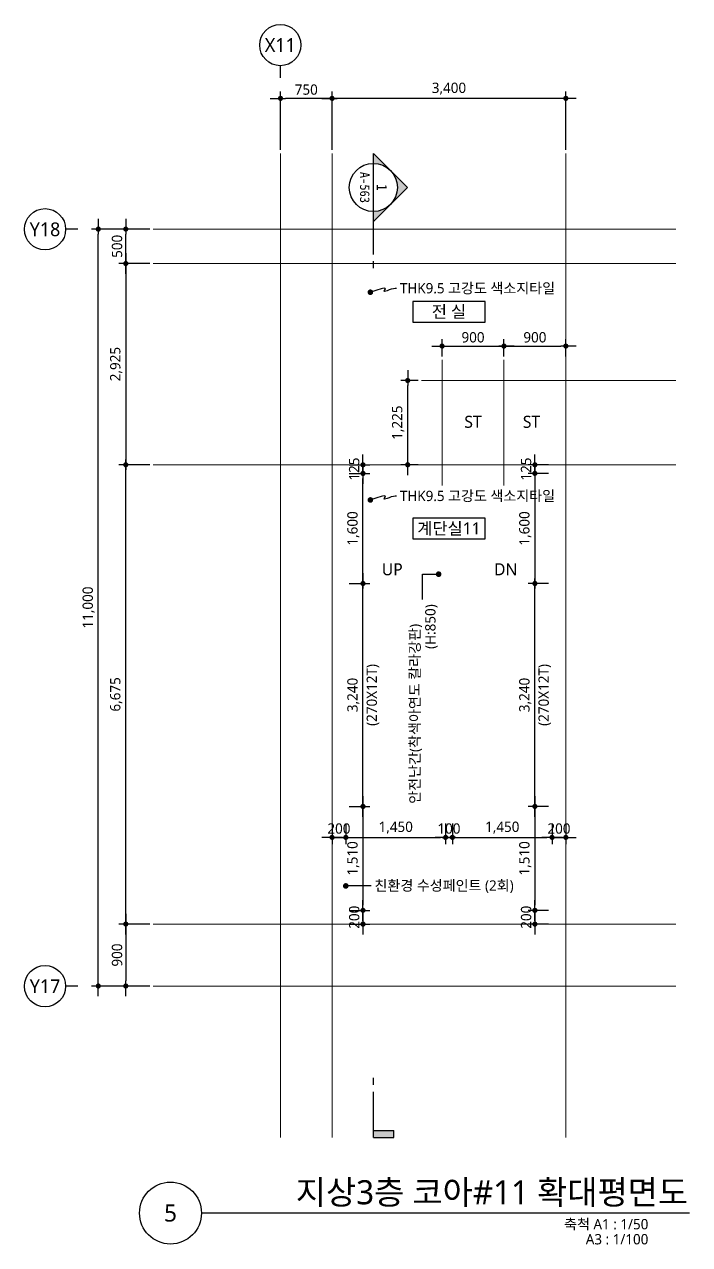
# Model space of a CAD drawing. Header units: millimetres. Extents: x 1467181 to 1850972, y 836037 to 895281.
# Drawn here: x 1651298 to 1660973, y 837511 to 855244 of the extents above; entities that cross this region are included whole.
import ezdxf
from ezdxf.enums import TextEntityAlignment as Align

# ---------------------------------------------------------------- set-up
doc = ezdxf.new("R2010")
doc.units = ezdxf.units.MM
doc.header["$MEASUREMENT"] = 0
doc.linetypes.add('CEN', pattern=[62, 60, -1, 0, -1])
doc.layers.get('0').update_dxf_attribs({"linetype": 'CONTINUOUS'})
for name, color, linetype, lineweight in [('A-AXIS-BUBL', 7, 'CONTINUOUS', 25), ('A-CNTL', 1, 'CEN', 15), ('A-DIMS', 7, 'CONTINUOUS', 25), ('A-MKXS-LEAD', 7, 'CONTINUOUS', 25), ('A-MKXS-MAK1', 3, 'CONTINUOUS', 25), ('A-MKXS-TEXT1', 3, 'CONTINUOUS', 25), ('A-MKXS-TEXT2', 7, 'CONTINUOUS', 25), ('A-MKXX-NAME', 3, 'CONTINUOUS', 25), ('A-MKXX-SYMB', 7, 'CONTINUOUS', 25), ('A-XXXX-SYMB', 7, 'CONTINUOUS', 25), ('A-XXXX-TXT1', 3, 'CONTINUOUS', 25), ('A-XXXX-TXT2', 3, 'CONTINUOUS', 25)]:
    doc.layers.add(name, color=color, linetype=linetype, lineweight=lineweight)
doc.styles.add('HY울릉도L', font='')
doc.styles.add('돋움체', font='')
doc.styles.add('맑은고딕', font='malgun.ttf')
doc.styles.get('HY울릉도L').set_extended_font_data('HYwulM')
doc.styles.get('돋움체').set_extended_font_data('DotumChe')
doc.dimstyles.new('CDIM', dxfattribs={"dimtxt": 3, "dimasz": 1.5, "dimexe": 2, "dimexo": 1, "dimgap": 1, "dimtad": 1, "dimdec": 0, "dimrnd": 0.5, "dimzin": 0, "dimdsep": 32, "dimlunit": 6, "dimtxsty": 'HY울릉도L', "dimblk1": '_CIDOT', "dimblk2": '_CIDOT', "dimsah": 1, "dimcen": 5.5, "dimclrd": 2, "dimclre": 2, "dimclrt": 7, "dimadec": 0, "dimazin": 0, "dimtfac": 1, "dimtdec": 0, "dimtix": 1, "dimtmove": 2, "dimatfit": 1, "dimldrblk": '_CIDOT', "dimfxl": 1, "dimtolj": 1, "dimtzin": 0, "dimlwd": -1, "dimarcsym": 0})

# ---------------------------------------------------------------- blocks, each defined once
blk = doc.blocks.new('_CIDOT')
at = {"color": 0, "linetype": 'ByBlock'}
blk.add_line((2, 0), (-1, 0), dxfattribs=at)
at = {"color": 0, "linetype": 'ByBlock', "const_width": 0.5}
blk.add_lwpolyline([(-0.25, 0, 1), (0.25, 0, 1)], format="xyb", close=True, dxfattribs=at)
blk = doc.blocks.new('*D36')
at = {"layer": 'A-DIMS', "lineweight": -2, "transparency": 16777216}
for p, q in [((0, 1150), (0, 2000)), ((750, 1150), (750, 2000))]:
    blk.add_line(p, q, dxfattribs=at)
at = {"layer": 'A-DIMS', "transparency": 16777216}
blk.add_line((675, 1900), (75, 1900), dxfattribs=at)
at = {"layer": 'A-DIMS', "transparency": 16777216, "xscale": 75, "yscale": 75, "zscale": 75, "rotation": 180}
blk.add_blockref('_CIDOT', (0, 1900), dxfattribs=at)
at = {"layer": 'A-DIMS', "transparency": 16777216, "xscale": 75, "yscale": 75, "zscale": 75}
blk.add_blockref('_CIDOT', (750, 1900), dxfattribs=at)
at = {"layer": 'A-DIMS', "color": 3, "transparency": 16777216, "insert": (375, 2027), "char_height": 150, "attachment_point": 5, "style": '맑은고딕'}
blk.add_mtext('\\A1;750', dxfattribs=at)
blk = doc.blocks.new('*D37')
at = {"layer": 'A-DIMS', "lineweight": -2, "transparency": 16777216}
for p, q in [((750, 1150), (750, 2000)), ((4150, 1150), (4150, 2000))]:
    blk.add_line(p, q, dxfattribs=at)
at = {"layer": 'A-DIMS', "transparency": 16777216}
blk.add_line((4075, 1900), (825, 1900), dxfattribs=at)
at = {"layer": 'A-DIMS', "transparency": 16777216, "xscale": 75, "yscale": 75, "zscale": 75, "rotation": 180}
blk.add_blockref('_CIDOT', (750, 1900), dxfattribs=at)
at = {"layer": 'A-DIMS', "transparency": 16777216, "xscale": 75, "yscale": 75, "zscale": 75}
blk.add_blockref('_CIDOT', (4150, 1900), dxfattribs=at)
at = {"layer": 'A-DIMS', "color": 3, "transparency": 16777216, "insert": (2450, 2040), "char_height": 150, "attachment_point": 5, "style": '맑은고딕'}
blk.add_mtext('\\A1;3,400', dxfattribs=at)
blk = doc.blocks.new('*D38')
at = {"layer": 'A-DIMS', "lineweight": -2, "transparency": 16777216}
for p, q in [((-1900, 0), (-2750, 0)), ((-1900, -11000), (-2750, -11000))]:
    blk.add_line(p, q, dxfattribs=at)
at = {"layer": 'A-DIMS', "transparency": 16777216}
blk.add_line((-2650, -10925), (-2650, -75), dxfattribs=at)
at = {"layer": 'A-DIMS', "transparency": 16777216, "xscale": 75, "yscale": 75, "zscale": 75}
for p, rotation in [((-2650, 0), 90), ((-2650, -11000), 270)]:
    blk.add_blockref('_CIDOT', p, dxfattribs=dict(at, rotation=rotation))
at = {"layer": 'A-DIMS', "color": 3, "transparency": 16777216, "insert": (-2790, -5500), "char_height": 150, "attachment_point": 5, "rotation": 90, "style": '맑은고딕'}
blk.add_mtext('\\A1;11,000', dxfattribs=at)
blk = doc.blocks.new('*D39')
at = {"layer": 'A-DIMS', "lineweight": -2, "transparency": 16777216}
for p, q in [((-1900, 0), (-2350, 0)), ((-1900, -500), (-2350, -500))]:
    blk.add_line(p, q, dxfattribs=at)
at = {"layer": 'A-DIMS', "transparency": 16777216}
blk.add_line((-2250, -425), (-2250, -75), dxfattribs=at)
at = {"layer": 'A-DIMS', "transparency": 16777216, "xscale": 75, "yscale": 75, "zscale": 75}
for p, rotation in [((-2250, 0), 90), ((-2250, -500), 270)]:
    blk.add_blockref('_CIDOT', p, dxfattribs=dict(at, rotation=rotation))
at = {"layer": 'A-DIMS', "color": 3, "transparency": 16777216, "insert": (-2377, -250), "char_height": 150, "attachment_point": 5, "rotation": 90, "style": '맑은고딕'}
blk.add_mtext('\\A1;500', dxfattribs=at)
blk = doc.blocks.new('*D40')
at = {"layer": 'A-DIMS', "lineweight": -2, "transparency": 16777216}
for p, q in [((-1900, -500), (-2350, -500)), ((-1900, -3425), (-2350, -3425))]:
    blk.add_line(p, q, dxfattribs=at)
at = {"layer": 'A-DIMS', "transparency": 16777216}
blk.add_line((-2250, -575), (-2250, -3350), dxfattribs=at)
at = {"layer": 'A-DIMS', "transparency": 16777216, "xscale": 75, "yscale": 75, "zscale": 75}
for p, rotation in [((-2250, -500), 90), ((-2250, -3425), 270)]:
    blk.add_blockref('_CIDOT', p, dxfattribs=dict(at, rotation=rotation))
at = {"layer": 'A-DIMS', "color": 3, "transparency": 16777216, "insert": (-2390, -1962), "char_height": 150, "attachment_point": 5, "rotation": 90, "style": '맑은고딕'}
blk.add_mtext('\\A1;2,925', dxfattribs=at)
blk = doc.blocks.new('*D41')
at = {"layer": 'A-DIMS', "lineweight": -2, "transparency": 16777216}
for p, q in [((-1900, -3425), (-2350, -3425)), ((-1900, -10100), (-2350, -10100))]:
    blk.add_line(p, q, dxfattribs=at)
at = {"layer": 'A-DIMS', "transparency": 16777216}
blk.add_line((-2250, -10025), (-2250, -3500), dxfattribs=at)
at = {"layer": 'A-DIMS', "transparency": 16777216, "xscale": 75, "yscale": 75, "zscale": 75}
for p, rotation in [((-2250, -3425), 90), ((-2250, -10100), 270)]:
    blk.add_blockref('_CIDOT', p, dxfattribs=dict(at, rotation=rotation))
at = {"layer": 'A-DIMS', "color": 3, "transparency": 16777216, "insert": (-2390, -6762), "char_height": 150, "attachment_point": 5, "rotation": 90, "style": '맑은고딕'}
blk.add_mtext('\\A1;6,675', dxfattribs=at)
blk = doc.blocks.new('*D42')
at = {"layer": 'A-DIMS', "lineweight": -2, "transparency": 16777216}
for p, q in [((-1900, -10100), (-2350, -10100)), ((-1900, -11000), (-2350, -11000))]:
    blk.add_line(p, q, dxfattribs=at)
at = {"layer": 'A-DIMS', "transparency": 16777216}
blk.add_line((-2250, -10175), (-2250, -10925), dxfattribs=at)
at = {"layer": 'A-DIMS', "transparency": 16777216, "xscale": 75, "yscale": 75, "zscale": 75}
for p, rotation in [((-2250, -10100), 90), ((-2250, -11000), 270)]:
    blk.add_blockref('_CIDOT', p, dxfattribs=dict(at, rotation=rotation))
at = {"layer": 'A-DIMS', "color": 3, "transparency": 16777216, "insert": (-2377, -10550), "char_height": 150, "attachment_point": 5, "rotation": 90, "style": '맑은고딕'}
blk.add_mtext('\\A1;900', dxfattribs=at)
blk = doc.blocks.new('*D43')
at = {"layer": 'A-DIMS', "lineweight": -2, "transparency": 16777216}
for p, q in [((2350, -1850), (2350, -1600)), ((3250, -1850), (3250, -1600))]:
    blk.add_line(p, q, dxfattribs=at)
at = {"layer": 'A-DIMS', "transparency": 16777216}
blk.add_line((2425, -1700), (3175, -1700), dxfattribs=at)
at = {"layer": 'A-DIMS', "transparency": 16777216, "xscale": 75, "yscale": 75, "zscale": 75, "rotation": 180}
blk.add_blockref('_CIDOT', (2350, -1700), dxfattribs=at)
at = {"layer": 'A-DIMS', "transparency": 16777216, "xscale": 75, "yscale": 75, "zscale": 75}
blk.add_blockref('_CIDOT', (3250, -1700), dxfattribs=at)
at = {"layer": 'A-DIMS', "color": 3, "transparency": 16777216, "insert": (2800, -1573), "char_height": 150, "attachment_point": 5, "style": '맑은고딕'}
blk.add_mtext('\\A1;900', dxfattribs=at)
blk = doc.blocks.new('*D44')
at = {"layer": 'A-DIMS', "lineweight": -2, "transparency": 16777216}
for p, q in [((3250, -1850), (3250, -1600)), ((4150, -1850), (4150, -1600))]:
    blk.add_line(p, q, dxfattribs=at)
at = {"layer": 'A-DIMS', "transparency": 16777216}
blk.add_line((3325, -1700), (4075, -1700), dxfattribs=at)
at = {"layer": 'A-DIMS', "transparency": 16777216, "xscale": 75, "yscale": 75, "zscale": 75, "rotation": 180}
blk.add_blockref('_CIDOT', (3250, -1700), dxfattribs=at)
at = {"layer": 'A-DIMS', "transparency": 16777216, "xscale": 75, "yscale": 75, "zscale": 75}
blk.add_blockref('_CIDOT', (4150, -1700), dxfattribs=at)
at = {"layer": 'A-DIMS', "color": 3, "transparency": 16777216, "insert": (3700, -1573), "char_height": 150, "attachment_point": 5, "style": '맑은고딕'}
blk.add_mtext('\\A1;900', dxfattribs=at)
blk = doc.blocks.new('*D45')
at = {"layer": 'A-DIMS', "lineweight": -2, "transparency": 16777216}
for p, q in [((2000, -2200), (1750, -2200)), ((2000, -3425), (1750, -3425))]:
    blk.add_line(p, q, dxfattribs=at)
at = {"layer": 'A-DIMS', "transparency": 16777216}
blk.add_line((1850, -3350), (1850, -2275), dxfattribs=at)
at = {"layer": 'A-DIMS', "transparency": 16777216, "xscale": 75, "yscale": 75, "zscale": 75}
for p, rotation in [((1850, -2200), 90), ((1850, -3425), 270)]:
    blk.add_blockref('_CIDOT', p, dxfattribs=dict(at, rotation=rotation))
at = {"layer": 'A-DIMS', "color": 3, "transparency": 16777216, "insert": (1710, -2813), "char_height": 150, "attachment_point": 5, "rotation": 90, "style": '맑은고딕'}
blk.add_mtext('\\A1;1,225', dxfattribs=at)
blk = doc.blocks.new('CORE 11- 단면')
at = {"layer": 'A-MKXS-MAK1'}
blk.add_hatch(color=256, dxfattribs=at).paths.add_polyline_path([(22637, 13698), (22637, 13798), (22937, 13798), (22937, 13698)])
h = blk.add_hatch(color=256, dxfattribs=at)
h.paths.add_polyline_path([(22442, -7), (22690, 241, 0.414214), (22690, -254)])
h.paths.add_polyline_path([(22690, 241), (22937, 488), (22937, 343, 0.198912)])
h.paths.add_polyline_path([(22690, -254, 0.198912), (22937, -357), (22937, -502)])
for p, q in [((22637, 13798), (22637, 13698)), ((22937, 13798), (22637, 13798)), ((22937, 13698), (22637, 13698)), ((22937, 13798), (22937, 13135)), ((22937, 13035), (22937, 12935)), ((22937, 1166), (22937, 1066)), ((22937, 966), (22937, -502)), ((22937, 488), (22442, -7)), ((22937, -502), (22442, -7))]:
    blk.add_line(p, q, dxfattribs=at)
blk.add_circle((22937, -7), 350, dxfattribs=at)
at = {"layer": 'A-MKXS-TEXT2', "style": '돋움체'}
for s, height, p in [('A-563', 140, (23062, -7)), ('1', 150, (22812, -7))]:
    blk.add_text(s, height=height, rotation=90, dxfattribs=at).set_placement(p, align=Align.MIDDLE)
blk = doc.blocks.new('*D617')
at = {"layer": 'A-DIMS', "lineweight": -2, "transparency": 16777216}
for p, q in [((1656023, 847119), (1656323, 847119)), ((1656023, 843879), (1656323, 843879))]:
    blk.add_line(p, q, dxfattribs=at)
at = {"layer": 'A-DIMS', "transparency": 16777216}
blk.add_line((1656223, 843954), (1656223, 847044), dxfattribs=at)
at = {"layer": 'A-DIMS', "transparency": 16777216, "xscale": 75, "yscale": 75, "zscale": 75}
for p, rotation in [((1656223, 847119), 90), ((1656223, 843879), 270)]:
    blk.add_blockref('_CIDOT', p, dxfattribs=dict(at, rotation=rotation))
at = {"layer": 'A-DIMS', "color": 3, "transparency": 16777216, "char_height": 150, "attachment_point": 5, "rotation": 90, "style": '맑은고딕'}
for s, insert in [('\\A1;(270X12T)', (1656367, 845499)), ('\\A1;3,240', (1656083, 845499))]:
    blk.add_mtext(s, dxfattribs=dict(at, insert=insert))
blk = doc.blocks.new('*D618')
at = {"layer": 'A-DIMS', "lineweight": -2, "transparency": 16777216}
for p, q in [((1656023, 843879), (1656323, 843879)), ((1656023, 842369), (1656323, 842369))]:
    blk.add_line(p, q, dxfattribs=at)
at = {"layer": 'A-DIMS', "transparency": 16777216}
blk.add_line((1656223, 843804), (1656223, 842444), dxfattribs=at)
at = {"layer": 'A-DIMS', "transparency": 16777216, "xscale": 75, "yscale": 75, "zscale": 75}
for p, rotation in [((1656223, 843879), 90), ((1656223, 842369), 270)]:
    blk.add_blockref('_CIDOT', p, dxfattribs=dict(at, rotation=rotation))
at = {"layer": 'A-DIMS', "color": 3, "transparency": 16777216, "insert": (1656083, 843124), "char_height": 150, "attachment_point": 5, "rotation": 90, "style": '맑은고딕'}
blk.add_mtext('\\A1;1,510', dxfattribs=at)
blk = doc.blocks.new('*D619')
at = {"layer": 'A-DIMS', "lineweight": -2, "transparency": 16777216}
for p, q in [((1656023, 848719), (1656323, 848719)), ((1656023, 847119), (1656323, 847119))]:
    blk.add_line(p, q, dxfattribs=at)
at = {"layer": 'A-DIMS', "transparency": 16777216}
blk.add_line((1656223, 847194), (1656223, 848644), dxfattribs=at)
at = {"layer": 'A-DIMS', "transparency": 16777216, "xscale": 75, "yscale": 75, "zscale": 75}
for p, rotation in [((1656223, 848719), 90), ((1656223, 847119), 270)]:
    blk.add_blockref('_CIDOT', p, dxfattribs=dict(at, rotation=rotation))
at = {"layer": 'A-DIMS', "color": 3, "transparency": 16777216, "insert": (1656083, 847919), "char_height": 150, "attachment_point": 5, "rotation": 90, "style": '맑은고딕'}
blk.add_mtext('\\A1;1,600', dxfattribs=at)
blk = doc.blocks.new('*D620')
at = {"layer": 'A-DIMS', "transparency": 16777216}
for p, q in [((1656223, 848919), (1656223, 848994)), ((1656223, 848719), (1656223, 848844)), ((1656223, 848644), (1656223, 848569))]:
    blk.add_line(p, q, dxfattribs=at)
at = {"layer": 'A-DIMS', "lineweight": -2, "transparency": 16777216}
for p, q in [((1656023, 848844), (1656323, 848844)), ((1656023, 848719), (1656323, 848719))]:
    blk.add_line(p, q, dxfattribs=at)
at = {"layer": 'A-DIMS', "transparency": 16777216, "xscale": 75, "yscale": 75, "zscale": 75}
for p, rotation in [((1656223, 848844), 270), ((1656223, 848719), 90)]:
    blk.add_blockref('_CIDOT', p, dxfattribs=dict(at, rotation=rotation))
at = {"layer": 'A-DIMS', "color": 3, "transparency": 16777216, "insert": (1656095, 848782), "char_height": 150, "attachment_point": 5, "rotation": 90, "style": '맑은고딕'}
blk.add_mtext('\\A1;125', dxfattribs=at)
blk = doc.blocks.new('*D621')
at = {"layer": 'A-DIMS', "transparency": 16777216}
for p, q in [((1656223, 842444), (1656223, 842519)), ((1656223, 842369), (1656223, 842169)), ((1656223, 842094), (1656223, 842019))]:
    blk.add_line(p, q, dxfattribs=at)
at = {"layer": 'A-DIMS', "lineweight": -2, "transparency": 16777216}
for p, q in [((1656023, 842369), (1656323, 842369)), ((1656023, 842169), (1656323, 842169))]:
    blk.add_line(p, q, dxfattribs=at)
at = {"layer": 'A-DIMS', "transparency": 16777216, "xscale": 75, "yscale": 75, "zscale": 75}
for p, rotation in [((1656223, 842369), 270), ((1656223, 842169), 90)]:
    blk.add_blockref('_CIDOT', p, dxfattribs=dict(at, rotation=rotation))
at = {"layer": 'A-DIMS', "color": 3, "transparency": 16777216, "insert": (1656096, 842269), "char_height": 150, "attachment_point": 5, "rotation": 90, "style": '맑은고딕'}
blk.add_mtext('\\A1;200', dxfattribs=at)
blk = doc.blocks.new('*D622')
at = {"layer": 'A-DIMS', "lineweight": -2, "transparency": 16777216}
for p, q in [((1655974, 843629), (1655974, 843329)), ((1657424, 843629), (1657424, 843329))]:
    blk.add_line(p, q, dxfattribs=at)
at = {"layer": 'A-DIMS', "transparency": 16777216}
blk.add_line((1656049, 843429), (1657349, 843429), dxfattribs=at)
at = {"layer": 'A-DIMS', "transparency": 16777216, "xscale": 75, "yscale": 75, "zscale": 75, "rotation": 180}
blk.add_blockref('_CIDOT', (1655974, 843429), dxfattribs=at)
at = {"layer": 'A-DIMS', "transparency": 16777216, "xscale": 75, "yscale": 75, "zscale": 75}
blk.add_blockref('_CIDOT', (1657424, 843429), dxfattribs=at)
at = {"layer": 'A-DIMS', "color": 3, "transparency": 16777216, "insert": (1656699, 843570), "char_height": 150, "attachment_point": 5, "style": '맑은고딕'}
blk.add_mtext('\\A1;1,450', dxfattribs=at)
blk = doc.blocks.new('*D623')
at = {"layer": 'A-DIMS', "lineweight": -2, "transparency": 16777216}
for p, q in [((1655773, 843629), (1655773, 843329)), ((1655973, 843629), (1655973, 843329))]:
    blk.add_line(p, q, dxfattribs=at)
at = {"layer": 'A-DIMS', "transparency": 16777216}
for p, q in [((1655698, 843429), (1655623, 843429)), ((1655773, 843429), (1655973, 843429)), ((1656048, 843429), (1656123, 843429))]:
    blk.add_line(p, q, dxfattribs=at)
at = {"layer": 'A-DIMS', "transparency": 16777216, "xscale": 75, "yscale": 75, "zscale": 75}
blk.add_blockref('_CIDOT', (1655773, 843429), dxfattribs=at)
at = {"layer": 'A-DIMS', "transparency": 16777216, "xscale": 75, "yscale": 75, "zscale": 75, "rotation": 180}
blk.add_blockref('_CIDOT', (1655973, 843429), dxfattribs=at)
at = {"layer": 'A-DIMS', "color": 3, "transparency": 16777216, "insert": (1655873, 843557), "char_height": 150, "attachment_point": 5, "style": '맑은고딕'}
blk.add_mtext('\\A1;200', dxfattribs=at)
blk = doc.blocks.new('*D624')
at = {"layer": 'A-DIMS', "lineweight": -2, "transparency": 16777216}
for p, q in [((1657524, 843629), (1657524, 843329)), ((1658973, 843629), (1658973, 843329))]:
    blk.add_line(p, q, dxfattribs=at)
at = {"layer": 'A-DIMS', "transparency": 16777216}
blk.add_line((1657599, 843429), (1658898, 843429), dxfattribs=at)
at = {"layer": 'A-DIMS', "transparency": 16777216, "xscale": 75, "yscale": 75, "zscale": 75, "rotation": 180}
blk.add_blockref('_CIDOT', (1657524, 843429), dxfattribs=at)
at = {"layer": 'A-DIMS', "transparency": 16777216, "xscale": 75, "yscale": 75, "zscale": 75}
blk.add_blockref('_CIDOT', (1658973, 843429), dxfattribs=at)
at = {"layer": 'A-DIMS', "color": 3, "transparency": 16777216, "insert": (1658248, 843570), "char_height": 150, "attachment_point": 5, "style": '맑은고딕'}
blk.add_mtext('\\A1;1,450', dxfattribs=at)
blk = doc.blocks.new('*D625')
at = {"layer": 'A-DIMS', "lineweight": -2, "transparency": 16777216}
for p, q in [((1657424, 843629), (1657424, 843329)), ((1657523, 843629), (1657523, 843329))]:
    blk.add_line(p, q, dxfattribs=at)
at = {"layer": 'A-DIMS', "transparency": 16777216}
for p, q in [((1657349, 843429), (1657274, 843429)), ((1657424, 843429), (1657523, 843429)), ((1657598, 843429), (1657673, 843429))]:
    blk.add_line(p, q, dxfattribs=at)
at = {"layer": 'A-DIMS', "transparency": 16777216, "xscale": 75, "yscale": 75, "zscale": 75}
blk.add_blockref('_CIDOT', (1657424, 843429), dxfattribs=at)
at = {"layer": 'A-DIMS', "transparency": 16777216, "xscale": 75, "yscale": 75, "zscale": 75, "rotation": 180}
blk.add_blockref('_CIDOT', (1657523, 843429), dxfattribs=at)
at = {"layer": 'A-DIMS', "color": 3, "transparency": 16777216, "insert": (1657473, 843557), "char_height": 150, "attachment_point": 5, "style": '맑은고딕'}
blk.add_mtext('\\A1;100', dxfattribs=at)
blk = doc.blocks.new('*D626')
at = {"layer": 'A-DIMS', "lineweight": -2, "transparency": 16777216}
for p, q in [((1658973, 843629), (1658973, 843329)), ((1659173, 843629), (1659173, 843329))]:
    blk.add_line(p, q, dxfattribs=at)
at = {"layer": 'A-DIMS', "transparency": 16777216}
for p, q in [((1658898, 843429), (1658823, 843429)), ((1658973, 843429), (1659173, 843429)), ((1659248, 843429), (1659323, 843429))]:
    blk.add_line(p, q, dxfattribs=at)
at = {"layer": 'A-DIMS', "transparency": 16777216, "xscale": 75, "yscale": 75, "zscale": 75}
blk.add_blockref('_CIDOT', (1658973, 843429), dxfattribs=at)
at = {"layer": 'A-DIMS', "transparency": 16777216, "xscale": 75, "yscale": 75, "zscale": 75, "rotation": 180}
blk.add_blockref('_CIDOT', (1659173, 843429), dxfattribs=at)
at = {"layer": 'A-DIMS', "color": 3, "transparency": 16777216, "insert": (1659073, 843557), "char_height": 150, "attachment_point": 5, "style": '맑은고딕'}
blk.add_mtext('\\A1;200', dxfattribs=at)
blk = doc.blocks.new('*D627')
at = {"layer": 'A-DIMS', "lineweight": -2, "transparency": 16777216}
for p, q in [((1658923, 847119), (1658623, 847119)), ((1658923, 843879), (1658623, 843879))]:
    blk.add_line(p, q, dxfattribs=at)
at = {"layer": 'A-DIMS', "transparency": 16777216}
blk.add_line((1658723, 843954), (1658723, 847044), dxfattribs=at)
at = {"layer": 'A-DIMS', "transparency": 16777216, "xscale": 75, "yscale": 75, "zscale": 75}
for p, rotation in [((1658723, 847119), 90), ((1658723, 843879), 270)]:
    blk.add_blockref('_CIDOT', p, dxfattribs=dict(at, rotation=rotation))
at = {"layer": 'A-DIMS', "color": 3, "transparency": 16777216, "char_height": 150, "attachment_point": 5, "rotation": 90, "style": '맑은고딕'}
for s, insert in [('\\A1;(270X12T)', (1658867, 845499)), ('\\A1;3,240', (1658583, 845499))]:
    blk.add_mtext(s, dxfattribs=dict(at, insert=insert))
blk = doc.blocks.new('*D628')
at = {"layer": 'A-DIMS', "lineweight": -2, "transparency": 16777216}
for p, q in [((1658923, 843879), (1658623, 843879)), ((1658923, 842369), (1658623, 842369))]:
    blk.add_line(p, q, dxfattribs=at)
at = {"layer": 'A-DIMS', "transparency": 16777216}
blk.add_line((1658723, 843804), (1658723, 842444), dxfattribs=at)
at = {"layer": 'A-DIMS', "transparency": 16777216, "xscale": 75, "yscale": 75, "zscale": 75}
for p, rotation in [((1658723, 843879), 90), ((1658723, 842369), 270)]:
    blk.add_blockref('_CIDOT', p, dxfattribs=dict(at, rotation=rotation))
at = {"layer": 'A-DIMS', "color": 3, "transparency": 16777216, "insert": (1658583, 843124), "char_height": 150, "attachment_point": 5, "rotation": 90, "style": '맑은고딕'}
blk.add_mtext('\\A1;1,510', dxfattribs=at)
blk = doc.blocks.new('*D629')
at = {"layer": 'A-DIMS', "transparency": 16777216}
for p, q in [((1658723, 848919), (1658723, 848994)), ((1658723, 848719), (1658723, 848844)), ((1658723, 848644), (1658723, 848569))]:
    blk.add_line(p, q, dxfattribs=at)
at = {"layer": 'A-DIMS', "lineweight": -2, "transparency": 16777216}
for p, q in [((1658923, 848844), (1658623, 848844)), ((1658923, 848719), (1658623, 848719))]:
    blk.add_line(p, q, dxfattribs=at)
at = {"layer": 'A-DIMS', "transparency": 16777216, "xscale": 75, "yscale": 75, "zscale": 75}
for p, rotation in [((1658723, 848844), 270), ((1658723, 848719), 90)]:
    blk.add_blockref('_CIDOT', p, dxfattribs=dict(at, rotation=rotation))
at = {"layer": 'A-DIMS', "color": 3, "transparency": 16777216, "insert": (1658595, 848782), "char_height": 150, "attachment_point": 5, "rotation": 90, "style": '맑은고딕'}
blk.add_mtext('\\A1;125', dxfattribs=at)
blk = doc.blocks.new('*D630')
at = {"layer": 'A-DIMS', "transparency": 16777216}
for p, q in [((1658723, 842444), (1658723, 842519)), ((1658723, 842369), (1658723, 842169)), ((1658723, 842094), (1658723, 842019))]:
    blk.add_line(p, q, dxfattribs=at)
at = {"layer": 'A-DIMS', "lineweight": -2, "transparency": 16777216}
for p, q in [((1658923, 842369), (1658623, 842369)), ((1658923, 842169), (1658623, 842169))]:
    blk.add_line(p, q, dxfattribs=at)
at = {"layer": 'A-DIMS', "transparency": 16777216, "xscale": 75, "yscale": 75, "zscale": 75}
for p, rotation in [((1658723, 842369), 270), ((1658723, 842169), 90)]:
    blk.add_blockref('_CIDOT', p, dxfattribs=dict(at, rotation=rotation))
at = {"layer": 'A-DIMS', "color": 3, "transparency": 16777216, "insert": (1658596, 842269), "char_height": 150, "attachment_point": 5, "rotation": 90, "style": '맑은고딕'}
blk.add_mtext('\\A1;200', dxfattribs=at)
blk = doc.blocks.new('*D646')
at = {"layer": 'A-DIMS', "lineweight": -2, "transparency": 16777216}
for p, q in [((1658923, 848719), (1658623, 848719)), ((1658923, 847119), (1658623, 847119))]:
    blk.add_line(p, q, dxfattribs=at)
at = {"layer": 'A-DIMS', "transparency": 16777216}
blk.add_line((1658723, 848644), (1658723, 847194), dxfattribs=at)
at = {"layer": 'A-DIMS', "transparency": 16777216, "xscale": 75, "yscale": 75, "zscale": 75}
for p, rotation in [((1658723, 848719), 90), ((1658723, 847119), 270)]:
    blk.add_blockref('_CIDOT', p, dxfattribs=dict(at, rotation=rotation))
at = {"layer": 'A-DIMS', "color": 3, "transparency": 16777216, "insert": (1658583, 847919), "char_height": 150, "attachment_point": 5, "rotation": 90, "style": '맑은고딕'}
blk.add_mtext('\\A1;1,600', dxfattribs=at)
blk = doc.blocks.new('CORE11_GRID')
at = {"layer": 'A-AXIS-BUBL', "ltscale": 0.2}
for p, q in [((0, 2200), (0, 2375)), ((-2950, 0), (-3125, 0)), ((-2950, -11000), (-3125, -11000))]:
    blk.add_line(p, q, dxfattribs=at)
for centre in [(-2.9, 2675), (-3425, -2.9), (-3425, -11002.9)]:
    blk.add_circle(centre, 300, dxfattribs=at)
at = {"layer": 'A-CNTL'}
for p, q in [((0, -13200), (0, 1100)), ((750, -13200), (750, 1100)), ((4150, -13200), (4150, 1100)), ((-1850, 0), (5750, 0)), ((-1850, -500), (5750, -500)), ((2350, -3725), (2350, -1900)), ((3250, -3725), (3250, -1900)), ((5750, -2200), (2050, -2200)), ((-1850, -3425), (5750, -3425)), ((-1850, -10100), (5750, -10100)), ((-1850, -11000), (5750, -11000))]:
    blk.add_line(p, q, dxfattribs=at)
at = {"layer": 'A-XXXX-TXT2', "ltscale": 0.2, "style": '맑은고딕'}
for s, p in [('X11', (-2.9, 2675)), ('Y18', (-3425, -2.9)), ('Y17', (-3425, -11002.9))]:
    blk.add_text(s, height=200, dxfattribs=at).set_placement(p, align=Align.MIDDLE)
at = {"layer": 'A-DIMS'}
for base, p1, p2, angle, picture, middle in [((750, 1900), (4150, 1100), (750, 1100), 180, '*D37', (2450, 2040.1)), ((0, 1900), (750, 1100), (0, 1100), 180, '*D36', (375, 2027.5)), ((-2650, 0), (-1850, -11000), (-1850, 0), 270, '*D38', (-2790.5, -5500)), ((-2250, 0), (-1850, -500), (-1850, 0), 270, '*D39', (-2377.5, -250)), ((-2250, -3425), (-1850, -500), (-1850, -3425), 90, '*D40', (-2390.1, -1962.5)), ((3250, -1700), (2350, -1900), (3250, -1900), 180, '*D43', (2800, -1572.5)), ((4150, -1700), (3250, -1900), (4150, -1900), 180, '*D44', (3700, -1572.5)), ((1850, -2200), (2050, -3425), (2050, -2200), 270, '*D45', (1709.5, -2812.5)), ((-2250, -3425), (-1850, -10100), (-1850, -3425), 270, '*D41', (-2390.1, -6762.5)), ((-2250, -11000), (-1850, -10100), (-1850, -11000), 90, '*D42', (-2377.5, -10550))]:
    dim = blk.add_linear_dim(base=base, p1=p1, p2=p2, angle=angle, dimstyle='CDIM', override={"dimscale": 50, "dimtxsty": '맑은고딕', "dimclrd": 256, "dimclre": 256, "dimclrt": 3}, dxfattribs=at)
    dim.commit()
    dim.dimension.update_dxf_attribs({"geometry": picture, "text_midpoint": middle})

msp = doc.modelspace()

# ---------------------------------------------------------------- linework, layer by layer
at = {"layer": 'A-MKXS-LEAD', "const_width": 40}
for points in [[(1656309.3, 851353.7, 1), (1656350.8, 851349.6, 1)], [(1656309.3, 848335.4, 1), (1656350.8, 848331.2, 1)], [(1657321.2, 847233.6, 1), (1657325.3, 847275.1, 1)], [(1655952.3, 842721.9, -1), (1655993.7, 842726, -1)]]:
    msp.add_lwpolyline(points, format="xyb", close=True, dxfattribs=at)
at = {"layer": 'A-MKXS-LEAD'}
for points in [[(1656329.2, 851351.3), (1656427, 851388.2), (1656490.7, 851408.1), (1656526.9, 851414.5), (1656542.3, 851411), (1656543.5, 851401.1), (1656537, 851388.3), (1656529.4, 851376.1), (1656527.5, 851368.1), (1656536.1, 851366.7), (1656554.3, 851371.1), (1656579.1, 851379.4), (1656608, 851389.5), (1656638.2, 851399.6), (1656667, 851407.7), (1656691.7, 851412), (1656709.6, 851410.6)], [(1656329.2, 848333), (1656427, 848369.8), (1656490.7, 848389.7), (1656526.9, 848396.2), (1656542.3, 848392.7), (1656543.5, 848382.8), (1656537, 848370), (1656529.4, 848357.8), (1656527.5, 848349.7), (1656536.1, 848348.4), (1656554.3, 848352.8), (1656579.1, 848361), (1656608, 848371.1), (1656638.2, 848381.2), (1656667, 848389.4), (1656691.7, 848393.7), (1656709.6, 848392.2)], [(1657089.5, 846887.3), (1657089.5, 847254.4), (1657323.3, 847254.4)], [(1656340, 842723.9), (1655973, 842723.9), (1655973, 842723.9)]]:
    msp.add_lwpolyline(points, dxfattribs=at)
at = {"layer": 'A-MKXX-SYMB'}
for points in [[(1657998.2, 851219.4), (1656948.2, 851219.4), (1656948.2, 850919.4), (1657998.2, 850919.4)], [(1657998.2, 848069.4), (1656948.2, 848069.4), (1656948.2, 847769.4), (1657998.2, 847769.4)]]:
    msp.add_lwpolyline(points, close=True, dxfattribs=at)
at = {"layer": 'A-XXXX-SYMB'}
msp.add_line((1660973.2, 837969.4), (1653873.2, 837969.4), dxfattribs=at)
msp.add_circle((1653423.2, 837969.4), 450, dxfattribs=at)

# ---------------------------------------------------------------- block references
at = {"layer": 'A-DIMS'}
msp.add_blockref('CORE11_GRID', (1655023.2, 852269.4), dxfattribs=at)
at = {"layer": 'A-DIMS', "rotation": 180}
msp.add_blockref('CORE 11- 단면', (1679310.6, 852867.8), dxfattribs=at)

# ---------------------------------------------------------------- texts
at = {"layer": 'A-MKXS-TEXT1', "style": '맑은고딕'}
for s, p in [('THK9.5 고강도 색소지타일', (1656759.6, 851410.6)), ('THK9.5 고강도 색소지타일', (1656759.6, 848392.2)), ('친환경 수성페인트 (2회)', (1656390, 842729.7))]:
    msp.add_text(s, height=150, dxfattribs=at).set_placement(p, align=Align.MIDDLE_LEFT)
for s, p in [('(H:850)', (1657202.5, 846167.8)), ('안전난간(착색아연도 칼라강판)', (1656975, 843917.4))]:
    msp.add_text(s, height=150, rotation=90, dxfattribs=at).set_placement(p, align=Align.MIDDLE_LEFT)
at = {"layer": 'A-MKXX-NAME', "style": '맑은고딕'}
for s, p in [('전 실', (1657473.2, 851069.4)), ('ST', (1657823.2, 849469.4)), ('ST', (1658673.2, 849469.4)), ('계단실11', (1657473.2, 847919.4)), ('UP', (1656648.5, 847325.5)), ('DN', (1658298.5, 847325.5))]:
    msp.add_text(s, height=175, dxfattribs=at).set_placement(p, align=Align.MIDDLE_CENTER)
at = {"layer": 'A-XXXX-TXT1', "style": '맑은고딕'}
msp.add_text('지상3층 코아#11 확대평면도', height=350, dxfattribs=at).set_placement((1660951.2, 837992), align=Align.BOTTOM_RIGHT)
msp.add_text('5', height=250, dxfattribs=at).set_placement((1653423.2, 837969.4), align=Align.MIDDLE)
for s, p in [('축척 A1 : 1/50', (1660373.4, 837883.2)), ('A3 : 1/100', (1660373.4, 837664.3))]:
    msp.add_text(s, height=150, dxfattribs=at).set_placement(p, align=Align.TOP_RIGHT)

# ---------------------------------------------------------------- dimensions: what is measured, and where the dimension line sits
at = {"layer": 'A-DIMS'}
for base, p1, p2, text, picture, middle in [((1656223.2, 848844.4), (1655973.2, 848719.4), (1655973.2, 848844.4), '<>\\X', '*D620', (1656223.2, 848781.9)), ((1658723.2, 848844.4), (1658973.2, 848719.4), (1658973.2, 848844.4), '<>\\X', '*D629', (1658723.2, 848781.9)), ((1656223.2, 848719.4), (1655973.2, 847119.4), (1655973.2, 848719.4), '<>\\X', '*D619', (1656223.2, 847919.4)), ((1656223.2, 847119.4), (1655973.2, 843879.4), (1655973.2, 847119.4), '<>\\X(270X12T)', '*D617', (1656223.2, 845499.4)), ((1658723.2, 847119.4), (1658973.2, 843879.4), (1658973.2, 847119.4), '<>\\X(270X12T)', '*D627', (1658723.2, 845499.4))]:
    dim = msp.add_linear_dim(base=base, p1=p1, p2=p2, angle=270, text=text, dimstyle='CDIM', override={"dimscale": 50, "dimtxsty": '맑은고딕', "dimclrd": 256, "dimclre": 256, "dimclrt": 3}, dxfattribs=at)
    dim.commit()
    dim.dimension.update_dxf_attribs({"geometry": picture, "text_midpoint": middle})
for base, p1, p2, angle, picture, middle in [((1658723.2, 847119.4), (1658973.2, 848719.4), (1658973.2, 847119.4), 270, '*D646', (1658582.7, 847919.4)), ((1656223.2, 842369.4), (1655973.2, 843879.4), (1655973.2, 842369.4), 270, '*D618', (1656082.7, 843124.4)), ((1658723.2, 842369.4), (1658973.2, 843879.4), (1658973.2, 842369.4), 270, '*D628', (1658582.7, 843124.4)), ((1655973.2, 843429.4), (1655773.2, 843679.4), (1655973.2, 843679.4), 180, '*D623', (1655873.2, 843556.9)), ((1657423.5, 843429.4), (1655973.5, 843679.4), (1657423.5, 843679.4), 180, '*D622', (1656698.5, 843569.8)), ((1657523.2, 843429.4), (1657423.5, 843679.4), (1657523.2, 843679.4), 180, '*D625', (1657473.4, 843557.3)), ((1658973.2, 843429.4), (1657523.5, 843679.4), (1658973.2, 843679.4), 180, '*D624', (1658248.4, 843569.8)), ((1659173.2, 843429.4), (1658973.2, 843679.4), (1659173.2, 843679.4), 180, '*D626', (1659073.2, 843556.9)), ((1656223.2, 842169.4), (1655973.2, 842369.4), (1655973.2, 842169.4), 270, '*D621', (1656095.7, 842269.4)), ((1658723.2, 842169.4), (1658973.3, 842369.4), (1658973.3, 842169.4), 270, '*D630', (1658595.7, 842269.4))]:
    dim = msp.add_linear_dim(base=base, p1=p1, p2=p2, angle=angle, dimstyle='CDIM', override={"dimscale": 50, "dimtxsty": '맑은고딕', "dimclrd": 256, "dimclre": 256, "dimclrt": 3}, dxfattribs=at)
    dim.commit()
    dim.dimension.update_dxf_attribs({"geometry": picture, "text_midpoint": middle})

doc.saveas('drawing.dxf')
